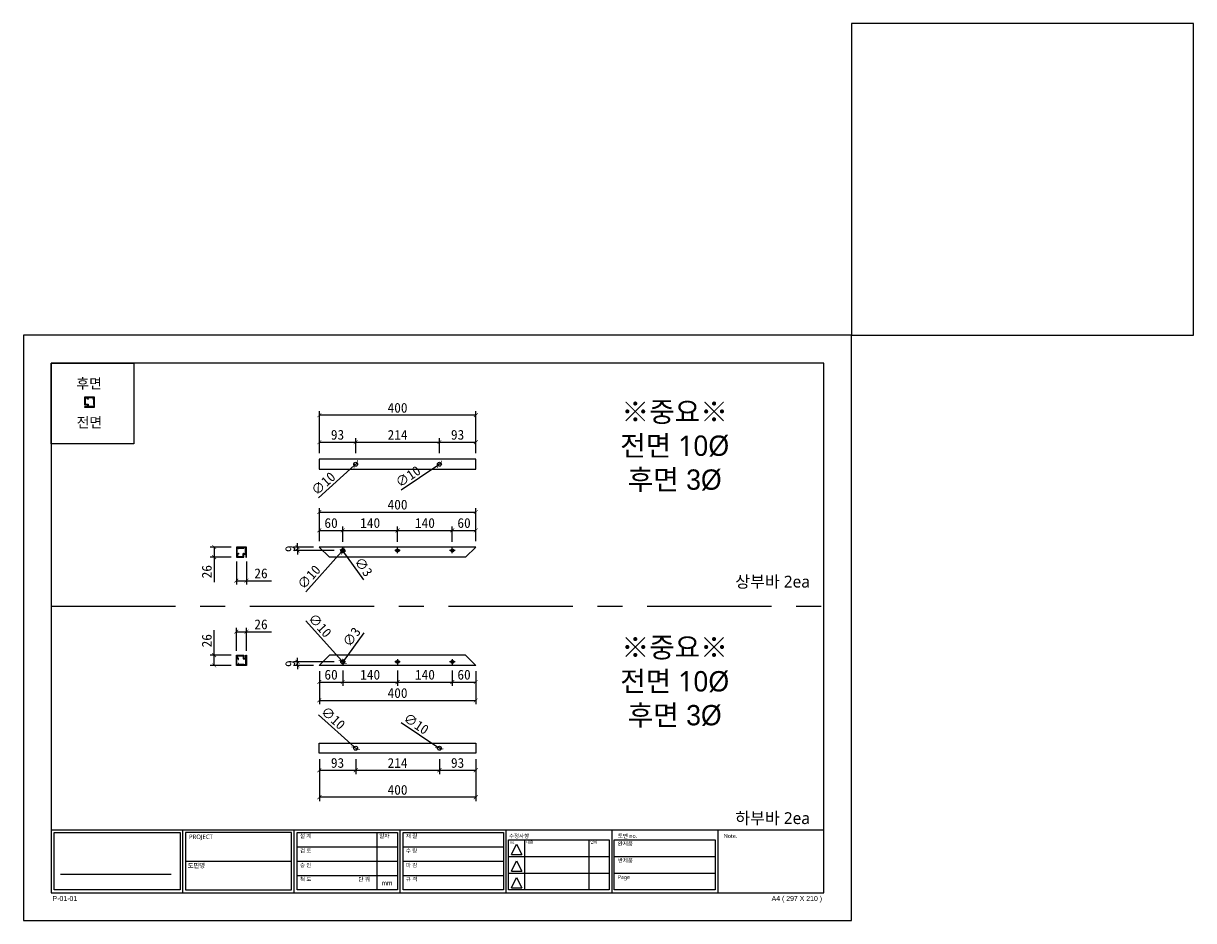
# Model space of a CAD drawing. Header units: millimetres. Extents: x -44117 to 256353, y -2095463 to 65325.
# Drawn here: x -35088 to -32096, y 43640 to 45935 of the extents above; entities that cross this region are included whole.
import ezdxf

# ---------------------------------------------------------------- set-up
doc = ezdxf.new("R2010")
doc.units = ezdxf.units.MM
doc.header["$LTSCALE"] = 10
doc.linetypes.add('CENTER', pattern=[50.8, 31.75, -6.35, 6.35, -6.35])
doc.layers.add('cen', color=1, linetype='CENTER')
doc.layers.add('도면층2', color=3, linetype='CENTER')
doc.styles.add('고딕', font='')
doc.styles.get('고딕').set_extended_font_data('HYgtrE')
doc.dimstyles.new('ISO-25', dxfattribs={"dimtxt": 2.5, "dimasz": 2.5, "dimexe": 1, "dimexo": 1, "dimtad": 1, "dimtxsty": 'Standard', "dimblk": 'ARCHTICK', "dimcen": 2.5, "dimadec": 0, "dimazin": 0, "dimtfac": 1, "dimtmove": 0, "dimatfit": 3, "dimfxl": 0, "dimarcsym": 0})

# ---------------------------------------------------------------- blocks, each defined once
blk = doc.blocks.new('A$C2EC13F1B')
at = {"color": 7}
for p, q in [((-3.67, -0.83), (-1.17, 4.17)), ((-1.17, 4.17), (1.33, -0.83))]:
    blk.add_line(p, q, dxfattribs=at)
blk.add_lwpolyline([(-3.67, -0.83), (1.33, -0.83)], dxfattribs=at)
blk = doc.blocks.new('a4 1scale')
at = {"color": 8}
for p, q in [((-15144.83, -4477.05), (-14867.83, -4477.05)), ((-15097.66, -4499.61), (-15097.66, -4477.05)), ((-15057.67, -4499.62), (-15057.67, -4477.06)), ((-15019.68, -4499.62), (-15019.68, -4477.06)), ((-14981.69, -4499.62), (-14981.69, -4477.06)), ((-14943.7, -4499.62), (-14943.7, -4477.06)), ((-14905.71, -4499.62), (-14905.71, -4477.06)), ((-15028.06, -4478.06), (-15028.06, -4498.62)), ((-14980.9, -4480.63), (-14944.7, -4480.63)), ((-14975.07, -4480.63), (-14975.07, -4498.62)), ((-14952.08, -4480.63), (-14952.08, -4498.62)), ((-14942.91, -4480.63), (-14906.71, -4480.63)), ((-15056.67, -4483.2), (-15020.68, -4483.2)), ((-15018.68, -4483.2), (-14982.69, -4483.2)), ((-15096.66, -4488.33), (-15058.67, -4488.34)), ((-15056.67, -4488.34), (-15020.68, -4488.34)), ((-15018.68, -4488.34), (-14982.69, -4488.34)), ((-14980.9, -4486.63), (-14944.7, -4486.63)), ((-14942.91, -4486.63), (-14906.71, -4486.63)), ((-15141.53, -4492.95), (-15101.88, -4492.95)), ((-15056.67, -4493.48), (-15020.68, -4493.48)), ((-15018.68, -4493.48), (-14982.69, -4493.48)), ((-14980.9, -4492.63), (-14944.7, -4492.63)), ((-14942.91, -4492.63), (-14906.71, -4492.63))]:
    blk.add_line(p, q, dxfattribs=at)
for points in [[(-15154.83, -4509.61), (-14857.83, -4509.61), (-14857.83, -4299.61), (-15154.83, -4299.61)], [(-15144.83, -4499.61), (-14867.83, -4499.61), (-14867.83, -4309.61), (-15144.83, -4309.61)]]:
    blk.add_lwpolyline(points, close=True)
for points in [[(-15143.82, -4478.05), (-15098.66, -4478.05), (-15098.66, -4498.61), (-15143.83, -4498.61)], [(-15058.67, -4478.06), (-15096.66, -4478.05), (-15096.66, -4498.61), (-15058.66, -4498.62)], [(-15056.67, -4478.06), (-15020.68, -4478.06), (-15020.68, -4498.62), (-15056.67, -4498.62)], [(-15018.68, -4478.06), (-14982.69, -4478.06), (-14982.69, -4498.62), (-15018.68, -4498.62)]]:
    blk.add_lwpolyline(points, close=True, dxfattribs=at)
for points in [[(-14944.7, -4480.63), (-14944.7, -4498.62), (-14980.9, -4498.62), (-14980.9, -4480.63)], [(-14906.71, -4480.63), (-14906.71, -4498.62), (-14942.91, -4498.62), (-14942.91, -4480.63)]]:
    blk.add_lwpolyline(points, dxfattribs=at)
at = {"color": 8, "xscale": 0.7469071166727064, "yscale": 0.7469071166727064, "zscale": 0.7469071166727064}
for p in [(-14977.06, -4485.3), (-14977.06, -4491.3), (-14977.06, -4497.29)]:
    blk.add_blockref('A$C2EC13F1B', p, dxfattribs=at)
at = {"color": 8, "style": '고딕'}
for s, insert, char_height, width, attachment_point in [('{\\fMalgun Gothic|b0|i0|c129|p50;PROJECT}', (-15095.45, -4478.74), 1.6004, 37.4801, 1), ('{\\fMalgun Gothic|b0|i0|c129|p50;설 계}', (-15055.65, -4478.55), 1.4003, 21.6513, 1), ('{\\fGulim|b0|i0|c129|p50;일자}', (-15027.2, -4478.57), 1.4, 24.7824, 1), ('{\\fMalgun Gothic|b0|i0|c129|p50;재 질}', (-15017.66, -4478.55), 1.4003, 21.6513, 1), ('{\\fMalgun Gothic|b0|i0|c129|p50;수정사항}', (-14980.67, -4478.55), 1.4003, 21.6513, 1), ('{\\fMalgun Gothic|b0|i0|c129|p50;no.}', (-14980.32, -4481.07), 0.96, 25.9815, 1), ('{\\fMalgun Gothic|b0|i0|c129|p50;내용}', (-14974.49, -4481.07), 0.96, 25.9815, 1), ('{\\fMalgun Gothic|b0|i0|c129|p50;일자}', (-14951.5, -4481.07), 0.96, 25.9815, 1), ('{\\fGulim|b0|i0|c129|p50;완\\fMalgun Gothic|b0|i0|c129|p50;제품}', (-14941.66, -4481.32), 1.4003, 21.6513, 1), ('{\\fMalgun Gothic|b0|i0|c129|p50;도면 no.}', (-14941.63, -4478.55), 1.4003, 21.6513, 1), ('{\\fMalgun Gothic|b0|i0|c129|p50;Note.}', (-14903.64, -4478.55), 1.4003, 21.6513, 1), ('{\\fMalgun Gothic|b0|i0|c129|p50;검 토}', (-15055.65, -4483.82), 1.4003, 21.6513, 1), ('{\\fMalgun Gothic|b0|i0|c129|p50;수 량}', (-15017.66, -4483.82), 1.4003, 21.6513, 1), ('{\\fMalgun Gothic|b0|i0|c129|p50;도면명}', (-15095.89, -4489.07), 1.6004, 37.4801, 1), ('{\\fMalgun Gothic|b0|i0|c129|p50;승 인}', (-15055.65, -4489.02), 1.4003, 21.6513, 1), ('{\\fMalgun Gothic|b0|i0|c129|p50;마 감}', (-15017.66, -4489.02), 1.4003, 21.6513, 1), ('{\\fMalgun Gothic|b0|i0|c129|p50;반제품}', (-14941.66, -4487.32), 1.4003, 21.6513, 1), ('{\\fMalgun Gothic|b0|i0|c129|p50;척 도 }', (-15055.65, -4494.02), 1.4003, 21.6513, 1), ('{\\fGulim|b0|i0|c129|p50;단 위}', (-15034.68, -4494.09), 1.4003, 21.6513, 1), ('{\\fMalgun Gothic|b0|i0|c129|p50;규 격 }', (-15017.66, -4494.02), 1.4003, 21.6513, 1), ('{\\fMalgun Gothic|b0|i0|c129|p50;Page}', (-14941.66, -4493.32), 1.4003, 21.6513, 1), ('mm', (-15024.45, -4496.13), 1.7, 15.2516, 5), ('{\\C8;P-01-01}', (-15144.37, -4500.78), 1.8004, 27.0059, 1), ('{\\C8;A4 ( 297 X 210 )}', (-14868.4, -4500.78), 1.8004, 27.0059, 3)]:
    blk.add_mtext(s, dxfattribs=dict(at, insert=insert, char_height=char_height, width=width, attachment_point=attachment_point))
blk = doc.blocks.new('_ArchTick')
at = {"color": 0, "linetype": 'ByBlock', "const_width": 0.15}
blk.add_lwpolyline([(-0.5, -0.5), (0.5, 0.5)], dxfattribs=at)
blk = doc.blocks.new('*D1429')
at = {"color": 0, "lineweight": -2}
for p, q in [((-34331.3, 44611), (-34331.3, 44695.5)), ((-34331.3, 44685.5), (-33931.3, 44685.5)), ((-33931.3, 44611), (-33931.3, 44695.5))]:
    blk.add_line(p, q, dxfattribs=at)
at = {"layer": 'Defpoints', "color": 0}
for p in [(-33931.3, 44685.5), (-34331.3, 44596), (-33931.3, 44596)]:
    blk.add_point(p, dxfattribs=at)
at = {"color": 0, "lineweight": -2, "xscale": 10, "yscale": 10, "zscale": 10, "rotation": 180}
blk.add_blockref('_ArchTick', (-34331.3, 44685.5), dxfattribs=at)
at = {"color": 0, "lineweight": -2, "xscale": 10, "yscale": 10, "zscale": 10}
blk.add_blockref('_ArchTick', (-33931.3, 44685.5), dxfattribs=at)
at = {"color": 0, "insert": (-34131.3, 44704.3), "char_height": 25, "attachment_point": 5}
blk.add_mtext('400', dxfattribs=at)
blk = doc.blocks.new('*D1430')
at = {"color": 0, "lineweight": -2}
for p, q in [((-34346.3, 44596), (-34397.1, 44596)), ((-34293.3, 44587), (-34397.1, 44587)), ((-34387.1, 44596), (-34387.1, 44606)), ((-34387.1, 44596), (-34387.1, 44587)), ((-34387.1, 44587), (-34387.1, 44577))]:
    blk.add_line(p, q, dxfattribs=at)
at = {"layer": 'Defpoints', "color": 0}
for p in [(-34387.1, 44587), (-34331.3, 44596), (-34278.3, 44587)]:
    blk.add_point(p, dxfattribs=at)
at = {"color": 0, "lineweight": -2, "xscale": 10, "yscale": 10, "zscale": 10}
for p, rotation in [((-34387.1, 44596), 270), ((-34387.1, 44587), 90)]:
    blk.add_blockref('_ArchTick', p, dxfattribs=dict(at, rotation=rotation))
at = {"color": 0, "insert": (-34405.9, 44591.5), "char_height": 25, "attachment_point": 5, "rotation": 90}
blk.add_mtext('9', dxfattribs=at)
blk = doc.blocks.new('*D1431')
at = {"color": 0, "lineweight": -2}
for p, q in [((-34272.2, 44588.2), (-34272.2, 44588.2)), ((-34272.2, 44588.2), (-34270.5, 44585.8)), ((-34217.6, 44512.3), (-34270.5, 44585.8))]:
    blk.add_line(p, q, dxfattribs=at)
at = {"layer": 'Defpoints', "color": 0}
for p in [(-34272.2, 44588.2), (-34270.5, 44585.8)]:
    blk.add_point(p, dxfattribs=at)
at = {"color": 0, "lineweight": -2, "xscale": 10, "yscale": 10, "zscale": 10}
for p, rotation in [((-34272.2, 44588.2), 305.7508162474363), ((-34270.5, 44585.8), 125.7508162474362)]:
    blk.add_blockref('_ArchTick', p, dxfattribs=dict(at, rotation=rotation))
at = {"color": 0, "insert": (-34218.2, 44545.2), "char_height": 25, "attachment_point": 5, "rotation": 305.7508}
blk.add_mtext('∅3', dxfattribs=at)
blk = doc.blocks.new('*D1432')
at = {"color": 0, "lineweight": -2}
for p, q in [((-34331.3, 44611), (-34331.3, 44648.6)), ((-34271.3, 44609), (-34271.3, 44648.6)), ((-34331.3, 44638.6), (-34271.3, 44638.6))]:
    blk.add_line(p, q, dxfattribs=at)
at = {"layer": 'Defpoints', "color": 0}
for p in [(-34271.3, 44638.6), (-34331.3, 44596), (-34271.3, 44594)]:
    blk.add_point(p, dxfattribs=at)
at = {"color": 0, "lineweight": -2, "xscale": 10, "yscale": 10, "zscale": 10, "rotation": 180}
blk.add_blockref('_ArchTick', (-34331.3, 44638.6), dxfattribs=at)
at = {"color": 0, "lineweight": -2, "xscale": 10, "yscale": 10, "zscale": 10}
blk.add_blockref('_ArchTick', (-34271.3, 44638.6), dxfattribs=at)
at = {"color": 0, "insert": (-34301.3, 44657.3), "char_height": 25, "attachment_point": 5}
blk.add_mtext('60', dxfattribs=at)
blk = doc.blocks.new('*D1406')
at = {"color": 0, "lineweight": -2}
for p, q in [((-34271.3, 44609), (-34271.3, 44648.6)), ((-34131.3, 44611), (-34131.3, 44648.6)), ((-34271.3, 44638.6), (-34131.3, 44638.6))]:
    blk.add_line(p, q, dxfattribs=at)
at = {"layer": 'Defpoints', "color": 0}
for p in [(-34131.3, 44638.6), (-34271.3, 44594), (-34131.3, 44596)]:
    blk.add_point(p, dxfattribs=at)
at = {"color": 0, "lineweight": -2, "xscale": 10, "yscale": 10, "zscale": 10, "rotation": 180}
blk.add_blockref('_ArchTick', (-34271.3, 44638.6), dxfattribs=at)
at = {"color": 0, "lineweight": -2, "xscale": 10, "yscale": 10, "zscale": 10}
blk.add_blockref('_ArchTick', (-34131.3, 44638.6), dxfattribs=at)
at = {"color": 0, "insert": (-34201.3, 44657.3), "char_height": 25, "attachment_point": 5}
blk.add_mtext('140', dxfattribs=at)
blk = doc.blocks.new('*D1422')
at = {"color": 0, "lineweight": -2}
for p, q in [((-34131.3, 44609), (-34131.3, 44648.6)), ((-33991.3, 44609), (-33991.3, 44648.6)), ((-34131.3, 44638.6), (-33991.3, 44638.6))]:
    blk.add_line(p, q, dxfattribs=at)
at = {"layer": 'Defpoints', "color": 0}
for p in [(-33991.3, 44638.6), (-34131.3, 44594), (-33991.3, 44594)]:
    blk.add_point(p, dxfattribs=at)
at = {"color": 0, "lineweight": -2, "xscale": 10, "yscale": 10, "zscale": 10, "rotation": 180}
blk.add_blockref('_ArchTick', (-34131.3, 44638.6), dxfattribs=at)
at = {"color": 0, "lineweight": -2, "xscale": 10, "yscale": 10, "zscale": 10}
blk.add_blockref('_ArchTick', (-33991.3, 44638.6), dxfattribs=at)
at = {"color": 0, "insert": (-34061.3, 44657.3), "char_height": 25, "attachment_point": 5}
blk.add_mtext('140', dxfattribs=at)
blk = doc.blocks.new('*D1423')
at = {"color": 0, "lineweight": -2}
for p, q in [((-33991.3, 44609), (-33991.3, 44648.6)), ((-33931.3, 44611), (-33931.3, 44648.6)), ((-33991.3, 44638.6), (-33931.3, 44638.6))]:
    blk.add_line(p, q, dxfattribs=at)
at = {"layer": 'Defpoints', "color": 0}
for p in [(-33931.3, 44638.6), (-33991.3, 44594), (-33931.3, 44596)]:
    blk.add_point(p, dxfattribs=at)
at = {"color": 0, "lineweight": -2, "xscale": 10, "yscale": 10, "zscale": 10, "rotation": 180}
blk.add_blockref('_ArchTick', (-33991.3, 44638.6), dxfattribs=at)
at = {"color": 0, "lineweight": -2, "xscale": 10, "yscale": 10, "zscale": 10}
blk.add_blockref('_ArchTick', (-33931.3, 44638.6), dxfattribs=at)
at = {"color": 0, "insert": (-33961.3, 44657.3), "char_height": 25, "attachment_point": 5}
blk.add_mtext('60', dxfattribs=at)
blk = doc.blocks.new('*D1424')
at = {"color": 0, "lineweight": -2}
for p, q in [((-34366.1, 44481.6), (-34274.7, 44583.3)), ((-34268, 44590.7), (-34274.7, 44583.3)), ((-34268, 44590.7), (-34268, 44590.7))]:
    blk.add_line(p, q, dxfattribs=at)
at = {"layer": 'Defpoints', "color": 0}
for p in [(-34274.7, 44583.3), (-34268, 44590.7)]:
    blk.add_point(p, dxfattribs=at)
at = {"color": 0, "lineweight": -2, "xscale": 10, "yscale": 10, "zscale": 10}
for p, rotation in [((-34274.7, 44583.3), 48.03386800360285), ((-34268, 44590.7), 228.0338680036029)]:
    blk.add_blockref('_ArchTick', p, dxfattribs=dict(at, rotation=rotation))
at = {"color": 0, "insert": (-34357.8, 44518.9), "char_height": 25, "attachment_point": 5, "rotation": 48.0339}
blk.add_mtext('∅10', dxfattribs=at)
blk = doc.blocks.new('*D1425')
at = {"color": 0, "lineweight": -2}
for p, q in [((-34333.3, 44722), (-34242.1, 44804.4)), ((-34234.6, 44811.1), (-34242.1, 44804.4)), ((-34234.6, 44811.1), (-34234.6, 44811.1))]:
    blk.add_line(p, q, dxfattribs=at)
at = {"layer": 'Defpoints', "color": 0}
for p in [(-34242.1, 44804.4), (-34234.6, 44811.1)]:
    blk.add_point(p, dxfattribs=at)
at = {"color": 0, "lineweight": -2, "xscale": 10, "yscale": 10, "zscale": 10}
for p, rotation in [((-34242.1, 44804.4), 42.09175071871876), ((-34234.6, 44811.1), 222.0917507187187)]:
    blk.add_blockref('_ArchTick', p, dxfattribs=dict(at, rotation=rotation))
at = {"color": 0, "insert": (-34321.1, 44758.3), "char_height": 25, "attachment_point": 5, "rotation": 42.0918}
blk.add_mtext('∅10', dxfattribs=at)
blk = doc.blocks.new('*D1426')
at = {"color": 0, "lineweight": -2}
for p, q in [((-34121.8, 44742.1), (-34028.5, 44805)), ((-34020.2, 44810.5), (-34028.5, 44805)), ((-34020.2, 44810.5), (-34020.2, 44810.5))]:
    blk.add_line(p, q, dxfattribs=at)
at = {"layer": 'Defpoints', "color": 0}
for p in [(-34028.5, 44805), (-34020.2, 44810.5)]:
    blk.add_point(p, dxfattribs=at)
at = {"color": 0, "lineweight": -2, "xscale": 10, "yscale": 10, "zscale": 10}
for p, rotation in [((-34028.5, 44805), 33.96106678811449), ((-34020.2, 44810.5), 213.9610667881145)]:
    blk.add_blockref('_ArchTick', p, dxfattribs=dict(at, rotation=rotation))
at = {"color": 0, "insert": (-34104.6, 44776.3), "char_height": 25, "attachment_point": 5, "rotation": 33.9611}
blk.add_mtext('∅10', dxfattribs=at)
blk = doc.blocks.new('*D1427')
at = {"color": 0, "lineweight": -2}
for p, q in [((-34331.3, 44835.8), (-34331.3, 44874.2)), ((-34331.3, 44864.2), (-34238.3, 44864.2)), ((-34238.3, 44835.8), (-34238.3, 44874.2))]:
    blk.add_line(p, q, dxfattribs=at)
at = {"layer": 'Defpoints', "color": 0}
for p in [(-34238.3, 44864.2), (-34331.3, 44820.8), (-34238.3, 44820.8)]:
    blk.add_point(p, dxfattribs=at)
at = {"color": 0, "lineweight": -2, "xscale": 10, "yscale": 10, "zscale": 10, "rotation": 180}
blk.add_blockref('_ArchTick', (-34331.3, 44864.2), dxfattribs=at)
at = {"color": 0, "lineweight": -2, "xscale": 10, "yscale": 10, "zscale": 10}
blk.add_blockref('_ArchTick', (-34238.3, 44864.2), dxfattribs=at)
at = {"color": 0, "insert": (-34284.8, 44882.9), "char_height": 25, "attachment_point": 5}
blk.add_mtext('93', dxfattribs=at)
blk = doc.blocks.new('*D1404')
at = {"color": 0, "lineweight": -2}
for p, q in [((-34238.3, 44835.8), (-34238.3, 44874.2)), ((-34238.3, 44864.2), (-34024.3, 44864.2)), ((-34024.3, 44835.8), (-34024.3, 44874.2))]:
    blk.add_line(p, q, dxfattribs=at)
at = {"layer": 'Defpoints', "color": 0}
for p in [(-34024.3, 44864.2), (-34238.3, 44820.8), (-34024.3, 44820.8)]:
    blk.add_point(p, dxfattribs=at)
at = {"color": 0, "lineweight": -2, "xscale": 10, "yscale": 10, "zscale": 10, "rotation": 180}
blk.add_blockref('_ArchTick', (-34238.3, 44864.2), dxfattribs=at)
at = {"color": 0, "lineweight": -2, "xscale": 10, "yscale": 10, "zscale": 10}
blk.add_blockref('_ArchTick', (-34024.3, 44864.2), dxfattribs=at)
at = {"color": 0, "insert": (-34131.3, 44882.9), "char_height": 25, "attachment_point": 5}
blk.add_mtext('214', dxfattribs=at)
blk = doc.blocks.new('*D1428')
at = {"color": 0, "lineweight": -2}
for p, q in [((-34024.3, 44835.8), (-34024.3, 44874.2)), ((-34024.3, 44864.2), (-33931.3, 44864.2)), ((-33931.3, 44835.8), (-33931.3, 44874.2))]:
    blk.add_line(p, q, dxfattribs=at)
at = {"layer": 'Defpoints', "color": 0}
for p in [(-33931.3, 44864.2), (-34024.3, 44820.8), (-33931.3, 44820.8)]:
    blk.add_point(p, dxfattribs=at)
at = {"color": 0, "lineweight": -2, "xscale": 10, "yscale": 10, "zscale": 10, "rotation": 180}
blk.add_blockref('_ArchTick', (-34024.3, 44864.2), dxfattribs=at)
at = {"color": 0, "lineweight": -2, "xscale": 10, "yscale": 10, "zscale": 10}
blk.add_blockref('_ArchTick', (-33931.3, 44864.2), dxfattribs=at)
at = {"color": 0, "insert": (-33977.8, 44882.9), "char_height": 25, "attachment_point": 5}
blk.add_mtext('93', dxfattribs=at)
blk = doc.blocks.new('*D1405')
at = {"color": 0, "lineweight": -2}
for p, q in [((-34331.3, 44835.8), (-34331.3, 44943.2)), ((-33931.3, 44835.8), (-33931.3, 44943.2)), ((-33931.3, 44933.2), (-34331.3, 44933.2))]:
    blk.add_line(p, q, dxfattribs=at)
at = {"layer": 'Defpoints', "color": 0}
for p in [(-34331.3, 44933.2), (-34331.3, 44820.8), (-33931.3, 44820.8)]:
    blk.add_point(p, dxfattribs=at)
at = {"color": 0, "lineweight": -2, "xscale": 10, "yscale": 10, "zscale": 10, "rotation": 180}
blk.add_blockref('_ArchTick', (-34331.3, 44933.2), dxfattribs=at)
at = {"color": 0, "lineweight": -2, "xscale": 10, "yscale": 10, "zscale": 10}
blk.add_blockref('_ArchTick', (-33931.3, 44933.2), dxfattribs=at)
at = {"color": 0, "insert": (-34131.3, 44951.9), "char_height": 25, "attachment_point": 5}
blk.add_mtext('400', dxfattribs=at)
blk = doc.blocks.new('*D1411')
at = {"color": 0, "lineweight": -2}
for p, q in [((-34331.3, 44278.2), (-34331.3, 44193.7)), ((-33931.3, 44278.2), (-33931.3, 44193.7)), ((-34331.3, 44203.7), (-33931.3, 44203.7))]:
    blk.add_line(p, q, dxfattribs=at)
at = {"layer": 'Defpoints', "color": 0}
for p in [(-34331.3, 44293.2), (-33931.3, 44293.2), (-33931.3, 44203.7)]:
    blk.add_point(p, dxfattribs=at)
at = {"color": 0, "lineweight": -2, "xscale": 10, "yscale": 10, "zscale": 10, "rotation": 180}
blk.add_blockref('_ArchTick', (-34331.3, 44203.7), dxfattribs=at)
at = {"color": 0, "lineweight": -2, "xscale": 10, "yscale": 10, "zscale": 10}
blk.add_blockref('_ArchTick', (-33931.3, 44203.7), dxfattribs=at)
at = {"color": 0, "insert": (-34131.3, 44222.4), "char_height": 25, "attachment_point": 5}
blk.add_mtext('400', dxfattribs=at)
blk = doc.blocks.new('*D1412')
at = {"color": 0, "lineweight": -2}
for p, q in [((-34293.3, 44302.2), (-34397.1, 44302.2)), ((-34346.3, 44293.2), (-34397.1, 44293.2)), ((-34387.1, 44302.2), (-34387.1, 44312.2)), ((-34387.1, 44293.2), (-34387.1, 44302.2)), ((-34387.1, 44293.2), (-34387.1, 44283.2))]:
    blk.add_line(p, q, dxfattribs=at)
at = {"layer": 'Defpoints', "color": 0}
for p in [(-34387.1, 44302.2), (-34331.3, 44293.2), (-34278.3, 44302.2)]:
    blk.add_point(p, dxfattribs=at)
at = {"color": 0, "lineweight": -2, "xscale": 10, "yscale": 10, "zscale": 10}
for p, rotation in [((-34387.1, 44302.2), 270), ((-34387.1, 44293.2), 90)]:
    blk.add_blockref('_ArchTick', p, dxfattribs=dict(at, rotation=rotation))
at = {"color": 0, "insert": (-34405.9, 44297.7), "char_height": 25, "attachment_point": 5, "rotation": 90}
blk.add_mtext('9', dxfattribs=at)
blk = doc.blocks.new('*D1413')
at = {"color": 0, "lineweight": -2}
for p, q in [((-34217.6, 44376.9), (-34270.5, 44303.4)), ((-34272.2, 44301), (-34270.5, 44303.4)), ((-34272.2, 44301), (-34272.2, 44301))]:
    blk.add_line(p, q, dxfattribs=at)
at = {"layer": 'Defpoints', "color": 0}
for p in [(-34272.2, 44301), (-34270.5, 44303.4)]:
    blk.add_point(p, dxfattribs=at)
at = {"color": 0, "lineweight": -2, "xscale": 10, "yscale": 10, "zscale": 10}
for p, rotation in [((-34272.2, 44301), 54.24918375270812), ((-34270.5, 44303.4), 234.2491837527081)]:
    blk.add_blockref('_ArchTick', p, dxfattribs=dict(at, rotation=rotation))
at = {"color": 0, "insert": (-34248.6, 44365.9), "char_height": 25, "attachment_point": 5, "rotation": 54.2492}
blk.add_mtext('∅3', dxfattribs=at)
blk = doc.blocks.new('*D1414')
at = {"color": 0, "lineweight": -2}
for p, q in [((-34331.3, 44278.2), (-34331.3, 44240.6)), ((-34271.3, 44280.2), (-34271.3, 44240.6)), ((-34331.3, 44250.6), (-34271.3, 44250.6))]:
    blk.add_line(p, q, dxfattribs=at)
at = {"layer": 'Defpoints', "color": 0}
for p in [(-34331.3, 44293.2), (-34271.3, 44295.2), (-34271.3, 44250.6)]:
    blk.add_point(p, dxfattribs=at)
at = {"color": 0, "lineweight": -2, "xscale": 10, "yscale": 10, "zscale": 10, "rotation": 180}
blk.add_blockref('_ArchTick', (-34331.3, 44250.6), dxfattribs=at)
at = {"color": 0, "lineweight": -2, "xscale": 10, "yscale": 10, "zscale": 10}
blk.add_blockref('_ArchTick', (-34271.3, 44250.6), dxfattribs=at)
at = {"color": 0, "insert": (-34301.3, 44269.3), "char_height": 25, "attachment_point": 5}
blk.add_mtext('60', dxfattribs=at)
blk = doc.blocks.new('*D1401')
at = {"color": 0, "lineweight": -2}
for p, q in [((-34271.3, 44280.2), (-34271.3, 44240.6)), ((-34131.3, 44278.2), (-34131.3, 44240.6)), ((-34271.3, 44250.6), (-34131.3, 44250.6))]:
    blk.add_line(p, q, dxfattribs=at)
at = {"layer": 'Defpoints', "color": 0}
for p in [(-34271.3, 44295.2), (-34131.3, 44293.2), (-34131.3, 44250.6)]:
    blk.add_point(p, dxfattribs=at)
at = {"color": 0, "lineweight": -2, "xscale": 10, "yscale": 10, "zscale": 10, "rotation": 180}
blk.add_blockref('_ArchTick', (-34271.3, 44250.6), dxfattribs=at)
at = {"color": 0, "lineweight": -2, "xscale": 10, "yscale": 10, "zscale": 10}
blk.add_blockref('_ArchTick', (-34131.3, 44250.6), dxfattribs=at)
at = {"color": 0, "insert": (-34201.3, 44269.3), "char_height": 25, "attachment_point": 5}
blk.add_mtext('140', dxfattribs=at)
blk = doc.blocks.new('*D1415')
at = {"color": 0, "lineweight": -2}
for p, q in [((-34131.3, 44280.2), (-34131.3, 44240.6)), ((-33991.3, 44280.2), (-33991.3, 44240.6)), ((-34131.3, 44250.6), (-33991.3, 44250.6))]:
    blk.add_line(p, q, dxfattribs=at)
at = {"layer": 'Defpoints', "color": 0}
for p in [(-34131.3, 44295.2), (-33991.3, 44295.2), (-33991.3, 44250.6)]:
    blk.add_point(p, dxfattribs=at)
at = {"color": 0, "lineweight": -2, "xscale": 10, "yscale": 10, "zscale": 10, "rotation": 180}
blk.add_blockref('_ArchTick', (-34131.3, 44250.6), dxfattribs=at)
at = {"color": 0, "lineweight": -2, "xscale": 10, "yscale": 10, "zscale": 10}
blk.add_blockref('_ArchTick', (-33991.3, 44250.6), dxfattribs=at)
at = {"color": 0, "insert": (-34061.3, 44269.3), "char_height": 25, "attachment_point": 5}
blk.add_mtext('140', dxfattribs=at)
blk = doc.blocks.new('*D1416')
at = {"color": 0, "lineweight": -2}
for p, q in [((-33991.3, 44280.2), (-33991.3, 44240.6)), ((-33931.3, 44278.2), (-33931.3, 44240.6)), ((-33991.3, 44250.6), (-33931.3, 44250.6))]:
    blk.add_line(p, q, dxfattribs=at)
at = {"layer": 'Defpoints', "color": 0}
for p in [(-33991.3, 44295.2), (-33931.3, 44293.2), (-33931.3, 44250.6)]:
    blk.add_point(p, dxfattribs=at)
at = {"color": 0, "lineweight": -2, "xscale": 10, "yscale": 10, "zscale": 10, "rotation": 180}
blk.add_blockref('_ArchTick', (-33991.3, 44250.6), dxfattribs=at)
at = {"color": 0, "lineweight": -2, "xscale": 10, "yscale": 10, "zscale": 10}
blk.add_blockref('_ArchTick', (-33931.3, 44250.6), dxfattribs=at)
at = {"color": 0, "insert": (-33961.3, 44269.3), "char_height": 25, "attachment_point": 5}
blk.add_mtext('60', dxfattribs=at)
blk = doc.blocks.new('*D1417')
at = {"color": 0, "lineweight": -2}
for p, q in [((-34366.1, 44407.6), (-34274.7, 44305.9)), ((-34268, 44298.5), (-34274.7, 44305.9)), ((-34268, 44298.5), (-34268, 44298.5))]:
    blk.add_line(p, q, dxfattribs=at)
at = {"layer": 'Defpoints', "color": 0}
for p in [(-34274.7, 44305.9), (-34268, 44298.5)]:
    blk.add_point(p, dxfattribs=at)
at = {"color": 0, "lineweight": -2, "xscale": 10, "yscale": 10, "zscale": 10}
for p, rotation in [((-34274.7, 44305.9), 311.9661319963383), ((-34268, 44298.5), 131.9661319963383)]:
    blk.add_blockref('_ArchTick', p, dxfattribs=dict(at, rotation=rotation))
at = {"color": 0, "insert": (-34329.9, 44395.3), "char_height": 25, "attachment_point": 5, "rotation": 311.9661}
blk.add_mtext('∅10', dxfattribs=at)
blk = doc.blocks.new('*D1418')
at = {"color": 0, "lineweight": -2}
for p, q in [((-34333.3, 44167.1), (-34242.1, 44084.8)), ((-34234.6, 44078.1), (-34242.1, 44084.8)), ((-34234.6, 44078.1), (-34234.6, 44078.1))]:
    blk.add_line(p, q, dxfattribs=at)
at = {"layer": 'Defpoints', "color": 0}
for p in [(-34242.1, 44084.8), (-34234.6, 44078.1)]:
    blk.add_point(p, dxfattribs=at)
at = {"color": 0, "lineweight": -2, "xscale": 10, "yscale": 10, "zscale": 10}
for p, rotation in [((-34242.1, 44084.8), 317.9082492813371), ((-34234.6, 44078.1), 137.9082492813372)]:
    blk.add_blockref('_ArchTick', p, dxfattribs=dict(at, rotation=rotation))
at = {"color": 0, "insert": (-34296, 44158.7), "char_height": 25, "attachment_point": 5, "rotation": 317.9082}
blk.add_mtext('∅10', dxfattribs=at)
blk = doc.blocks.new('*D1419')
at = {"color": 0, "lineweight": -2}
for p, q in [((-34121.8, 44147.1), (-34028.5, 44084.2)), ((-34020.2, 44078.6), (-34028.5, 44084.2)), ((-34020.2, 44078.6), (-34020.2, 44078.6))]:
    blk.add_line(p, q, dxfattribs=at)
at = {"layer": 'Defpoints', "color": 0}
for p in [(-34028.5, 44084.2), (-34020.2, 44078.6)]:
    blk.add_point(p, dxfattribs=at)
at = {"color": 0, "lineweight": -2, "xscale": 10, "yscale": 10, "zscale": 10}
for p, rotation in [((-34028.5, 44084.2), 326.0389332118509), ((-34020.2, 44078.6), 146.0389332118509)]:
    blk.add_blockref('_ArchTick', p, dxfattribs=dict(at, rotation=rotation))
at = {"color": 0, "insert": (-34083.7, 44144), "char_height": 25, "attachment_point": 5, "rotation": 326.0389}
blk.add_mtext('∅10', dxfattribs=at)
blk = doc.blocks.new('*D1420')
at = {"color": 0, "lineweight": -2}
for p, q in [((-34331.3, 44053.4), (-34331.3, 44015)), ((-34238.3, 44053.4), (-34238.3, 44015)), ((-34331.3, 44025), (-34238.3, 44025))]:
    blk.add_line(p, q, dxfattribs=at)
at = {"layer": 'Defpoints', "color": 0}
for p in [(-34331.3, 44068.4), (-34238.3, 44068.4), (-34238.3, 44025)]:
    blk.add_point(p, dxfattribs=at)
at = {"color": 0, "lineweight": -2, "xscale": 10, "yscale": 10, "zscale": 10, "rotation": 180}
blk.add_blockref('_ArchTick', (-34331.3, 44025), dxfattribs=at)
at = {"color": 0, "lineweight": -2, "xscale": 10, "yscale": 10, "zscale": 10}
blk.add_blockref('_ArchTick', (-34238.3, 44025), dxfattribs=at)
at = {"color": 0, "insert": (-34284.8, 44043.7), "char_height": 25, "attachment_point": 5}
blk.add_mtext('93', dxfattribs=at)
blk = doc.blocks.new('*D1402')
at = {"color": 0, "lineweight": -2}
for p, q in [((-34238.3, 44053.4), (-34238.3, 44015)), ((-34024.3, 44053.4), (-34024.3, 44015)), ((-34238.3, 44025), (-34024.3, 44025))]:
    blk.add_line(p, q, dxfattribs=at)
at = {"layer": 'Defpoints', "color": 0}
for p in [(-34238.3, 44068.4), (-34024.3, 44068.4), (-34024.3, 44025)]:
    blk.add_point(p, dxfattribs=at)
at = {"color": 0, "lineweight": -2, "xscale": 10, "yscale": 10, "zscale": 10, "rotation": 180}
blk.add_blockref('_ArchTick', (-34238.3, 44025), dxfattribs=at)
at = {"color": 0, "lineweight": -2, "xscale": 10, "yscale": 10, "zscale": 10}
blk.add_blockref('_ArchTick', (-34024.3, 44025), dxfattribs=at)
at = {"color": 0, "insert": (-34131.3, 44043.7), "char_height": 25, "attachment_point": 5}
blk.add_mtext('214', dxfattribs=at)
blk = doc.blocks.new('*D1421')
at = {"color": 0, "lineweight": -2}
for p, q in [((-34024.3, 44053.4), (-34024.3, 44015)), ((-33931.3, 44053.4), (-33931.3, 44015)), ((-34024.3, 44025), (-33931.3, 44025))]:
    blk.add_line(p, q, dxfattribs=at)
at = {"layer": 'Defpoints', "color": 0}
for p in [(-34024.3, 44068.4), (-33931.3, 44068.4), (-33931.3, 44025)]:
    blk.add_point(p, dxfattribs=at)
at = {"color": 0, "lineweight": -2, "xscale": 10, "yscale": 10, "zscale": 10, "rotation": 180}
blk.add_blockref('_ArchTick', (-34024.3, 44025), dxfattribs=at)
at = {"color": 0, "lineweight": -2, "xscale": 10, "yscale": 10, "zscale": 10}
blk.add_blockref('_ArchTick', (-33931.3, 44025), dxfattribs=at)
at = {"color": 0, "insert": (-33977.8, 44043.7), "char_height": 25, "attachment_point": 5}
blk.add_mtext('93', dxfattribs=at)
blk = doc.blocks.new('*D1403')
at = {"color": 0, "lineweight": -2}
for p, q in [((-34331.3, 44053.4), (-34331.3, 43946)), ((-33931.3, 44053.4), (-33931.3, 43946)), ((-33931.3, 43956), (-34331.3, 43956))]:
    blk.add_line(p, q, dxfattribs=at)
at = {"layer": 'Defpoints', "color": 0}
for p in [(-34331.3, 44068.4), (-33931.3, 44068.4), (-34331.3, 43956)]:
    blk.add_point(p, dxfattribs=at)
at = {"color": 0, "lineweight": -2, "xscale": 10, "yscale": 10, "zscale": 10, "rotation": 180}
blk.add_blockref('_ArchTick', (-34331.3, 43956), dxfattribs=at)
at = {"color": 0, "lineweight": -2, "xscale": 10, "yscale": 10, "zscale": 10}
blk.add_blockref('_ArchTick', (-33931.3, 43956), dxfattribs=at)
at = {"color": 0, "insert": (-34131.3, 43974.7), "char_height": 25, "attachment_point": 5}
blk.add_mtext('400', dxfattribs=at)
blk = doc.blocks.new('*D1407')
at = {"color": 0, "lineweight": -2}
for p, q in [((-34556.5, 44596), (-34610.2, 44596)), ((-34600.2, 44596), (-34600.2, 44570)), ((-34556.5, 44570), (-34610.2, 44570)), ((-34600.2, 44570), (-34600.2, 44505.8))]:
    blk.add_line(p, q, dxfattribs=at)
at = {"layer": 'Defpoints', "color": 0}
for p in [(-34541.5, 44596), (-34600.2, 44570), (-34541.5, 44570)]:
    blk.add_point(p, dxfattribs=at)
at = {"color": 0, "lineweight": -2, "xscale": 10, "yscale": 10, "zscale": 10}
for p, rotation in [((-34600.2, 44596), 90), ((-34600.2, 44570), 270)]:
    blk.add_blockref('_ArchTick', p, dxfattribs=dict(at, rotation=rotation))
at = {"color": 0, "insert": (-34619, 44532.9), "char_height": 25, "attachment_point": 5, "rotation": 90}
blk.add_mtext('26', dxfattribs=at)
blk = doc.blocks.new('*D1408')
at = {"color": 0, "lineweight": -2}
for p, q in [((-34543.5, 44559), (-34543.5, 44499.8)), ((-34517.5, 44559), (-34517.5, 44499.8)), ((-34543.5, 44509.8), (-34517.5, 44509.8)), ((-34517.5, 44509.8), (-34453.4, 44509.8))]:
    blk.add_line(p, q, dxfattribs=at)
at = {"layer": 'Defpoints', "color": 0}
for p in [(-34543.5, 44574), (-34517.5, 44574), (-34517.5, 44509.8)]:
    blk.add_point(p, dxfattribs=at)
at = {"color": 0, "lineweight": -2, "xscale": 10, "yscale": 10, "zscale": 10, "rotation": 180}
blk.add_blockref('_ArchTick', (-34543.5, 44509.8), dxfattribs=at)
at = {"color": 0, "lineweight": -2, "xscale": 10, "yscale": 10, "zscale": 10}
blk.add_blockref('_ArchTick', (-34517.5, 44509.8), dxfattribs=at)
at = {"color": 0, "insert": (-34480.5, 44528.5), "char_height": 25, "attachment_point": 5}
blk.add_mtext('26', dxfattribs=at)
blk = doc.blocks.new('*D1409')
at = {"color": 0, "lineweight": -2}
for p, q in [((-34600.2, 44319.2), (-34600.2, 44383.3)), ((-34556.5, 44319.2), (-34610.2, 44319.2)), ((-34600.2, 44293.2), (-34600.2, 44319.2)), ((-34556.5, 44293.2), (-34610.2, 44293.2))]:
    blk.add_line(p, q, dxfattribs=at)
at = {"layer": 'Defpoints', "color": 0}
for p in [(-34600.2, 44319.2), (-34541.5, 44319.2), (-34541.5, 44293.2)]:
    blk.add_point(p, dxfattribs=at)
at = {"color": 0, "lineweight": -2, "xscale": 10, "yscale": 10, "zscale": 10}
for p, rotation in [((-34600.2, 44319.2), 90), ((-34600.2, 44293.2), 270)]:
    blk.add_blockref('_ArchTick', p, dxfattribs=dict(at, rotation=rotation))
at = {"color": 0, "insert": (-34619, 44356.3), "char_height": 25, "attachment_point": 5, "rotation": 90}
blk.add_mtext('26', dxfattribs=at)
blk = doc.blocks.new('*D1410')
at = {"color": 0, "lineweight": -2}
for p, q in [((-34543.5, 44330.1), (-34543.5, 44389.4)), ((-34543.5, 44379.4), (-34517.5, 44379.4)), ((-34517.5, 44330.1), (-34517.5, 44389.4)), ((-34517.5, 44379.4), (-34453.4, 44379.4))]:
    blk.add_line(p, q, dxfattribs=at)
at = {"layer": 'Defpoints', "color": 0}
for p in [(-34517.5, 44379.4), (-34543.5, 44315.1), (-34517.5, 44315.1)]:
    blk.add_point(p, dxfattribs=at)
at = {"color": 0, "lineweight": -2, "xscale": 10, "yscale": 10, "zscale": 10, "rotation": 180}
blk.add_blockref('_ArchTick', (-34543.5, 44379.4), dxfattribs=at)
at = {"color": 0, "lineweight": -2, "xscale": 10, "yscale": 10, "zscale": 10}
blk.add_blockref('_ArchTick', (-34517.5, 44379.4), dxfattribs=at)
at = {"color": 0, "insert": (-34480.5, 44398.1), "char_height": 25, "attachment_point": 5}
blk.add_mtext('26', dxfattribs=at)

msp = doc.modelspace()

# ---------------------------------------------------------------- linework, layer by layer
for p, q in [((-34924.35765, 44976.30273), (-34930.35765, 44976.30273)), ((-34930.35765, 44976.30273), (-34930.35765, 44961.50273)), ((-34924.35765, 44974.10273), (-34924.35765, 44976.30273)), ((-34921.65765, 44973.80273), (-34924.05765, 44973.80273)), ((-34907.35765, 44977.80273), (-34923.35765, 44977.80273)), ((-34923.35765, 44977.80273), (-34923.35765, 44974.80273)), ((-34923.35765, 44974.80273), (-34921.65765, 44974.80273)), ((-34921.35765, 44974.50273), (-34921.35765, 44974.10273)), ((-34910.35765, 44974.10273), (-34910.35765, 44974.50273)), ((-34910.05765, 44974.80273), (-34907.35765, 44974.80273)), ((-34908.85765, 44973.80273), (-34910.05765, 44973.80273)), ((-34908.85765, 44973.80273), (-34908.85765, 44960.30273)), ((-34907.35765, 44974.80273), (-34907.35765, 44977.80273)), ((-34930.35765, 44961.50273), (-34923.85765, 44961.50273)), ((-34923.85765, 44961.50273), (-34922.65765, 44961.50273)), ((-34922.35765, 44961.20273), (-34922.35765, 44960.00273)), ((-34922.35765, 44960.00273), (-34922.35765, 44956.30273)), ((-34922.35765, 44960.00273), (-34922.35765, 44960.00273)), ((-34922.35765, 44956.30273), (-34907.35765, 44956.30273)), ((-34907.35765, 44960.30273), (-34908.85765, 44960.30273)), ((-34907.35765, 44956.30273), (-34907.35765, 44960.30273)), ((-33931.34558, 44820.75165), (-34331.34558, 44820.75165)), ((-34331.34558, 44820.75165), (-34331.34558, 44794.75165)), ((-34331.34558, 44794.75165), (-33931.34558, 44794.75165)), ((-33931.34558, 44794.75165), (-33931.34558, 44820.75165)), ((-34539.03739, 44594.48246), (-34542.03739, 44594.48246)), ((-34542.03739, 44594.48246), (-34542.03739, 44578.48246)), ((-34539.03739, 44591.78246), (-34539.03739, 44594.48246)), ((-34538.33739, 44591.48246), (-34538.73739, 44591.48246)), ((-34538.03739, 44592.98246), (-34538.03739, 44591.78246)), ((-34538.03739, 44592.98246), (-34524.53739, 44592.98246)), ((-34520.53739, 44594.48246), (-34524.53739, 44594.48246)), ((-34524.53739, 44594.48246), (-34524.53739, 44592.98246)), ((-34520.53739, 44579.48246), (-34520.53739, 44594.48246)), ((-33931.34558, 44595.98246), (-34331.34558, 44595.98246)), ((-34305.34558, 44569.98246), (-34331.34558, 44595.98246)), ((-33957.34558, 44569.98246), (-33931.34558, 44595.98246)), ((-34542.03739, 44578.48246), (-34539.03739, 44578.48246)), ((-34538.33739, 44577.48246), (-34540.53739, 44577.48246)), ((-34540.53739, 44577.48246), (-34540.53739, 44571.48246)), ((-34540.53739, 44571.48246), (-34525.73739, 44571.48246)), ((-34539.03739, 44578.48246), (-34539.03739, 44580.18246)), ((-34538.73739, 44580.48246), (-34538.33739, 44580.48246)), ((-34538.03739, 44580.18246), (-34538.03739, 44577.78246)), ((-34525.73739, 44577.98246), (-34525.73739, 44579.18246)), ((-34525.73739, 44571.48246), (-34525.73739, 44577.98246)), ((-34525.43739, 44579.48246), (-34524.23739, 44579.48246)), ((-34524.23739, 44579.48246), (-34520.53739, 44579.48246)), ((-34524.23739, 44579.48246), (-34524.23739, 44579.48246)), ((-33957.34558, 44569.98246), (-34305.34558, 44569.98246)), ((-34540.53739, 44311.67872), (-34540.53739, 44317.67872)), ((-34540.53739, 44317.67872), (-34525.73739, 44317.67872)), ((-34525.73739, 44317.67872), (-34525.73739, 44311.17872)), ((-34305.34558, 44319.17872), (-34331.34558, 44293.17872)), ((-33957.34558, 44319.17872), (-34305.34558, 44319.17872)), ((-33957.34558, 44319.17872), (-33931.34558, 44293.17872)), ((-34542.03739, 44294.67872), (-34542.03739, 44310.67872)), ((-34542.03739, 44310.67872), (-34539.03739, 44310.67872)), ((-34539.03739, 44294.67872), (-34542.03739, 44294.67872)), ((-34538.33739, 44311.67872), (-34540.53739, 44311.67872)), ((-34539.03739, 44310.67872), (-34539.03739, 44308.97872)), ((-34539.03739, 44297.37872), (-34539.03739, 44294.67872)), ((-34538.73739, 44308.67872), (-34538.33739, 44308.67872)), ((-34538.33739, 44297.67872), (-34538.73739, 44297.67872)), ((-34538.03739, 44308.97872), (-34538.03739, 44311.37872)), ((-34538.03739, 44296.17872), (-34538.03739, 44297.37872)), ((-34538.03739, 44296.17872), (-34524.53739, 44296.17872)), ((-34525.73739, 44311.17872), (-34525.73739, 44309.97872)), ((-34525.43739, 44309.67872), (-34524.23739, 44309.67872)), ((-34524.53739, 44294.67872), (-34524.53739, 44296.17872)), ((-34520.53739, 44294.67872), (-34524.53739, 44294.67872)), ((-34524.23739, 44309.67872), (-34520.53739, 44309.67872)), ((-34524.23739, 44309.67872), (-34524.23739, 44309.67872)), ((-34520.53739, 44309.67872), (-34520.53739, 44294.67872)), ((-33931.34558, 44293.17872), (-34331.34558, 44293.17872)), ((-34331.34558, 44094.40952), (-33931.34558, 44094.40952)), ((-34331.34558, 44068.40952), (-34331.34558, 44094.40952)), ((-33931.34558, 44094.40952), (-33931.34558, 44068.40952)), ((-33931.34558, 44068.40952), (-34331.34558, 44068.40952))]:
    msp.add_line(p, q)
for points in [[(-32970.48351, 45137.70571), (-32095.92018, 45137.70571), (-32095.92018, 45935.26058), (-32970.48351, 45935.26058)], [(-35016.70382, 45066.40883), (-34805.59581, 45066.40883), (-34805.59581, 44859.91596), (-35016.70382, 44859.91596)]]:
    msp.add_lwpolyline(points, close=True)
for points in [[(-34931.55765, 44954.80286, 0.4142135624), (-34931.85765, 44954.50286), (-34931.85765, 44953.60273, 0.4142135624), (-34931.55765, 44953.30273), (-34906.35765, 44953.30273, 0.4142135624), (-34905.85765, 44953.80273), (-34905.85765, 44978.80273, 0.4142135624), (-34906.35765, 44979.30273), (-34931.35765, 44979.30273, 0.4142135624), (-34931.85765, 44978.80273), (-34931.85765, 44960.50273, 0.4142135624), (-34931.35765, 44960.00273), (-34923.85765, 44960.00273), (-34923.85765, 44954.80273), (-34931.55765, 44954.80273)], [(-34519.03752, 44570.28246, 0.4142135624), (-34518.73752, 44569.98246), (-34517.83739, 44569.98246, 0.4142135624), (-34517.53739, 44570.28246), (-34517.53739, 44595.48246, 0.4142135624), (-34518.03739, 44595.98246), (-34543.03739, 44595.98246, 0.4142135624), (-34543.53739, 44595.48246), (-34543.53739, 44570.48246, 0.4142135624), (-34543.03739, 44569.98246), (-34524.73739, 44569.98246, 0.4142135624), (-34524.23739, 44570.48246), (-34524.23739, 44577.98246), (-34519.03739, 44577.98246), (-34519.03739, 44570.28246)], [(-34519.03752, 44318.87872, -0.4142135624), (-34518.73752, 44319.17872), (-34517.83739, 44319.17872, -0.4142135624), (-34517.53739, 44318.87872), (-34517.53739, 44293.67872, -0.4142135624), (-34518.03739, 44293.17872), (-34543.03739, 44293.17872, -0.4142135624), (-34543.53739, 44293.67872), (-34543.53739, 44318.67872, -0.4142135624), (-34543.03739, 44319.17872), (-34524.73739, 44319.17872, -0.4142135624), (-34524.23739, 44318.67872), (-34524.23739, 44311.17872), (-34519.03739, 44311.17872), (-34519.03739, 44318.87872)]]:
    msp.add_lwpolyline(points, format="xyb")
for centre, radius in [((-34238.34558, 44807.75165), 5), ((-34024.34558, 44807.75165), 5), ((-34271.34558, 44586.98246), 5), ((-34271.34558, 44586.98246), 1.5), ((-34131.34558, 44586.98246), 4), ((-34131.34558, 44586.98246), 1.5), ((-33991.34558, 44586.98246), 4), ((-33991.34558, 44586.98246), 1.5), ((-34271.34558, 44302.17872), 5), ((-34271.34558, 44302.17872), 1.5), ((-34131.34558, 44302.17872), 4), ((-34131.34558, 44302.17872), 1.5), ((-33991.34558, 44302.17872), 4), ((-33991.34558, 44302.17872), 1.5), ((-34238.34558, 44081.40952), 5), ((-34024.34558, 44081.40952), 5)]:
    msp.add_circle(centre, radius)
for centre, start, end in [((-34924.05765, 44974.10273), 180, 270), ((-34921.65765, 44974.50273), 0, 90), ((-34921.65765, 44974.10273), 270, 0), ((-34910.05765, 44974.50273), 90, 180), ((-34910.05765, 44974.10273), 180, 270), ((-34922.65765, 44961.20273), 0, 90), ((-34538.73739, 44591.78246), 180, 270), ((-34538.33739, 44591.78246), 270, 0), ((-34538.73739, 44580.18246), 90, 180), ((-34538.33739, 44580.18246), 0, 90), ((-34538.33739, 44577.78246), 270, 0), ((-34525.43739, 44579.18246), 90, 180), ((-34538.73739, 44308.97872), 180, 270), ((-34538.73739, 44297.37872), 90, 180), ((-34538.33739, 44311.37872), 0, 90), ((-34538.33739, 44308.97872), 270, 0), ((-34538.33739, 44297.37872), 0, 90), ((-34525.43739, 44309.97872), 180, 270)]:
    msp.add_arc(centre, 0.3, start, end)
at = {"layer": 'cen'}
msp.add_line((-35016.70382, 44444.58059), (-33041.78038, 44444.58059), dxfattribs=at)
at = {"layer": '도면층2'}
for p, q in [((-34264.34558, 44586.98246), (-34278.34558, 44586.98246)), ((-34271.34558, 44579.98246), (-34271.34558, 44593.98246)), ((-34124.34558, 44586.98246), (-34138.34558, 44586.98246)), ((-34131.34558, 44579.98246), (-34131.34558, 44593.98246)), ((-33984.34558, 44586.98246), (-33998.34558, 44586.98246)), ((-33991.34558, 44579.98246), (-33991.34558, 44593.98246)), ((-34264.34558, 44302.17872), (-34278.34558, 44302.17872)), ((-34271.34558, 44309.17872), (-34271.34558, 44295.17872)), ((-34124.34558, 44302.17872), (-34138.34558, 44302.17872)), ((-34131.34558, 44309.17872), (-34131.34558, 44295.17872)), ((-33984.34558, 44302.17872), (-33998.34558, 44302.17872)), ((-33991.34558, 44309.17872), (-33991.34558, 44295.17872))]:
    msp.add_line(p, q, dxfattribs=at)

# ---------------------------------------------------------------- block references
at = {"color": 1, "xscale": 7.1296875, "yscale": 7.1296875, "zscale": 7.1296875}
msp.add_blockref('a4 1scale', (72961.20079, 75792.57439), dxfattribs=at)

# ---------------------------------------------------------------- texts
at = {"color": 142, "attachment_point": 5, "style": '고딕'}
for s, insert, char_height, width in [('{\\fMalgun Gothic|b0|i0|c129|p50;후면}', (-34919.94457, 45012.68778), 26.0022875, 753.2689732), ('{\\fMalgun Gothic|b0|i0|c129|p50;※중요※\\P전면 10\\fGulim|b0|i0|c129|p50;\\C144;\\c10845184;Ø\\P후면 3Ø}', (-33422.75092, 44852.3396), 52.004575, 1506.5379465), ('{\\fMalgun Gothic|b0|i0|c129|p50;전면}', (-34919.24089, 44913.52604), 26.0022875, 753.2689732), ('{\\fMalgun Gothic|b0|i0|c129|p50;상부바 2ea}', (-33172.39, 44505.8432), 30.2674587, 876.8281441), ('{\\fMalgun Gothic|b0|i0|c129|p50;※중요※\\P전면 10\\fGulim|b0|i0|c129|p50;\\C144;\\c10845184;Ø\\P후면 3Ø}', (-33422.75092, 44249.82488), 52.004575, 1506.5379465), ('{\\fMalgun Gothic|b0|i0|c129|p50;하부바 2ea}', (-33172.39, 43900.93013), 30.2674587, 876.8281441)]:
    msp.add_mtext(s, dxfattribs=dict(at, insert=insert, char_height=char_height, width=width))

# ---------------------------------------------------------------- dimensions: what is measured, and where the dimension line sits
for base, p1, p2, override, picture, middle in [((-34331.34558, 44933.18799), (-33931.34558, 44820.75165), (-34331.34558, 44820.75165), {"dimscale": 10, "dimasz": 1, "dimexo": 1.5}, '*D1405', (-34131.34558, 44951.93799)), ((-34238.34558, 44864.16735), (-34331.34558, 44820.75165), (-34238.34558, 44820.75165), {"dimscale": 10, "dimasz": 1, "dimexo": 1.5}, '*D1427', (-34284.84558, 44882.91735)), ((-34024.34558, 44864.16735), (-34238.34558, 44820.75165), (-34024.34558, 44820.75165), {"dimscale": 10, "dimasz": 1, "dimexo": 1.5, "dimtmove": 1}, '*D1404', (-34131.34558, 44882.91735)), ((-33931.34558, 44864.16735), (-34024.34558, 44820.75165), (-33931.34558, 44820.75165), {"dimscale": 10, "dimasz": 1, "dimexo": 1.5, "dimtmove": 1}, '*D1428', (-33977.84558, 44882.91735)), ((-33931.34558, 44685.50553), (-34331.34558, 44595.98246), (-33931.34558, 44595.98246), {"dimscale": 10, "dimasz": 1, "dimexo": 1.5}, '*D1429', (-34131.34558, 44704.25553)), ((-34271.34558, 44638.58713), (-34331.34558, 44595.98246), (-34271.34558, 44593.98246), {"dimscale": 10, "dimasz": 1, "dimexo": 1.5}, '*D1432', (-34301.34558, 44657.33713)), ((-34131.34558, 44638.58713), (-34271.34558, 44593.98246), (-34131.34558, 44595.98246), {"dimscale": 10, "dimasz": 1, "dimexo": 1.5}, '*D1406', (-34201.34558, 44657.33713)), ((-33991.34558, 44638.58713), (-34131.34558, 44593.98246), (-33991.34558, 44593.98246), {"dimscale": 10, "dimasz": 1, "dimexo": 1.5}, '*D1422', (-34061.34558, 44657.33713)), ((-33931.34558, 44638.58713), (-33991.34558, 44593.98246), (-33931.34558, 44595.98246), {"dimscale": 10, "dimasz": 1, "dimexo": 1.5}, '*D1423', (-33961.34558, 44657.33713)), ((-34517.53739, 44509.77365), (-34543.53739, 44574.02112), (-34517.53739, 44574.02112), {"dimscale": 10, "dimasz": 1, "dimexo": 1.5}, '*D1408', (-34480.45406, 44528.52365)), ((-34517.53739, 44379.38752), (-34543.53739, 44315.14006), (-34517.53739, 44315.14006), {"dimscale": 10, "dimasz": 1, "dimexo": 1.5}, '*D1410', (-34480.45406, 44398.13752)), ((-34271.34558, 44250.57405), (-34331.34558, 44293.17872), (-34271.34558, 44295.17872), {"dimscale": 10, "dimasz": 1, "dimexo": 1.5}, '*D1414', (-34301.34558, 44269.32405)), ((-33931.34558, 44203.65564), (-34331.34558, 44293.17872), (-33931.34558, 44293.17872), {"dimscale": 10, "dimasz": 1, "dimexo": 1.5}, '*D1411', (-34131.34558, 44222.40564)), ((-34131.34558, 44250.57405), (-34271.34558, 44295.17872), (-34131.34558, 44293.17872), {"dimscale": 10, "dimasz": 1, "dimexo": 1.5}, '*D1401', (-34201.34558, 44269.32405)), ((-33991.34558, 44250.57405), (-34131.34558, 44295.17872), (-33991.34558, 44295.17872), {"dimscale": 10, "dimasz": 1, "dimexo": 1.5}, '*D1415', (-34061.34558, 44269.32405)), ((-33931.34558, 44250.57405), (-33991.34558, 44295.17872), (-33931.34558, 44293.17872), {"dimscale": 10, "dimasz": 1, "dimexo": 1.5}, '*D1416', (-33961.34558, 44269.32405)), ((-34238.34558, 44024.99383), (-34331.34558, 44068.40952), (-34238.34558, 44068.40952), {"dimscale": 10, "dimasz": 1, "dimexo": 1.5}, '*D1420', (-34284.84558, 44043.74383)), ((-34331.34558, 43955.97318), (-33931.34558, 44068.40952), (-34331.34558, 44068.40952), {"dimscale": 10, "dimasz": 1, "dimexo": 1.5}, '*D1403', (-34131.34558, 43974.72318)), ((-34024.34558, 44024.99383), (-34238.34558, 44068.40952), (-34024.34558, 44068.40952), {"dimscale": 10, "dimasz": 1, "dimexo": 1.5, "dimtmove": 1}, '*D1402', (-34131.34558, 44043.74383)), ((-33931.34558, 44024.99383), (-34024.34558, 44068.40952), (-33931.34558, 44068.40952), {"dimscale": 10, "dimasz": 1, "dimexo": 1.5, "dimtmove": 1}, '*D1421', (-33977.84558, 44043.74383))]:
    dim = msp.add_linear_dim(base=base, p1=p1, p2=p2, dimstyle='ISO-25', override=override)
    dim.commit()
    dim.dimension.update_dxf_attribs({"geometry": picture, "text_midpoint": middle})
for p1, p2, picture, middle in [((-34234.63522, 44811.10325), (-34242.05594, 44804.40006), '*D1425', (-34308.52511, 44744.35794)), ((-34020.1985, 44810.5448), (-34028.49267, 44804.95851), '*D1426', (-34094.1715, 44760.72248)), ((-34268.00213, 44590.70016), (-34274.68904, 44583.26476), '*D1424', (-34343.84505, 44506.36787)), ((-34272.22197, 44588.19981), (-34270.46919, 44585.76511), '*D1431', (-34233.37913, 44534.24531)), ((-34268.00213, 44298.46101), (-34274.68904, 44305.89642), '*D1417', (-34343.84505, 44382.7933)), ((-34272.22197, 44300.96137), (-34270.46919, 44303.39606), '*D1413', (-34233.37913, 44354.91587)), ((-34234.63522, 44078.05792), (-34242.05594, 44084.76112), '*D1418', (-34308.52511, 44144.80324)), ((-34020.1985, 44078.61637), (-34028.49267, 44084.20267), '*D1419', (-34094.1715, 44128.4387))]:
    dim = msp.add_diameter_dim_2p(p1=p1, p2=p2, dimstyle='ISO-25', override={"dimscale": 10, "dimasz": 1, "dimexo": 1.5})
    dim.commit()
    dim.dimension.update_dxf_attribs({"geometry": picture, "text_midpoint": middle, "dimtype": 163})
for base, p1, p2, angle, picture, middle in [((-34600.22471, 44569.98246), (-34541.49275, 44595.98246), (-34541.49275, 44569.98246), 90, '*D1407', (-34618.97471, 44532.89913)), ((-34600.22471, 44319.17872), (-34541.49275, 44293.17872), (-34541.49275, 44319.17872), 270, '*D1409', (-34618.97471, 44356.26205))]:
    dim = msp.add_linear_dim(base=base, p1=p1, p2=p2, angle=angle, dimstyle='ISO-25', override={"dimscale": 10, "dimasz": 1, "dimexo": 1.5})
    dim.commit()
    dim.dimension.update_dxf_attribs({"geometry": picture, "text_midpoint": middle})
for base, p1, p2, angle, picture, middle in [((-34387.13765, 44586.98246), (-34331.34558, 44595.98246), (-34278.34558, 44586.98246), 90, '*D1430', (-34387.13765, 44591.48246)), ((-34387.13765, 44302.17872), (-34331.34558, 44293.17872), (-34278.34558, 44302.17872), 270, '*D1412', (-34387.13765, 44297.67872))]:
    dim = msp.add_linear_dim(base=base, p1=p1, p2=p2, angle=angle, dimstyle='ISO-25', override={"dimscale": 10, "dimasz": 1, "dimexo": 1.5})
    dim.commit()
    dim.dimension.update_dxf_attribs({"geometry": picture, "text_midpoint": middle, "dimtype": 160})

doc.saveas('drawing.dxf')
